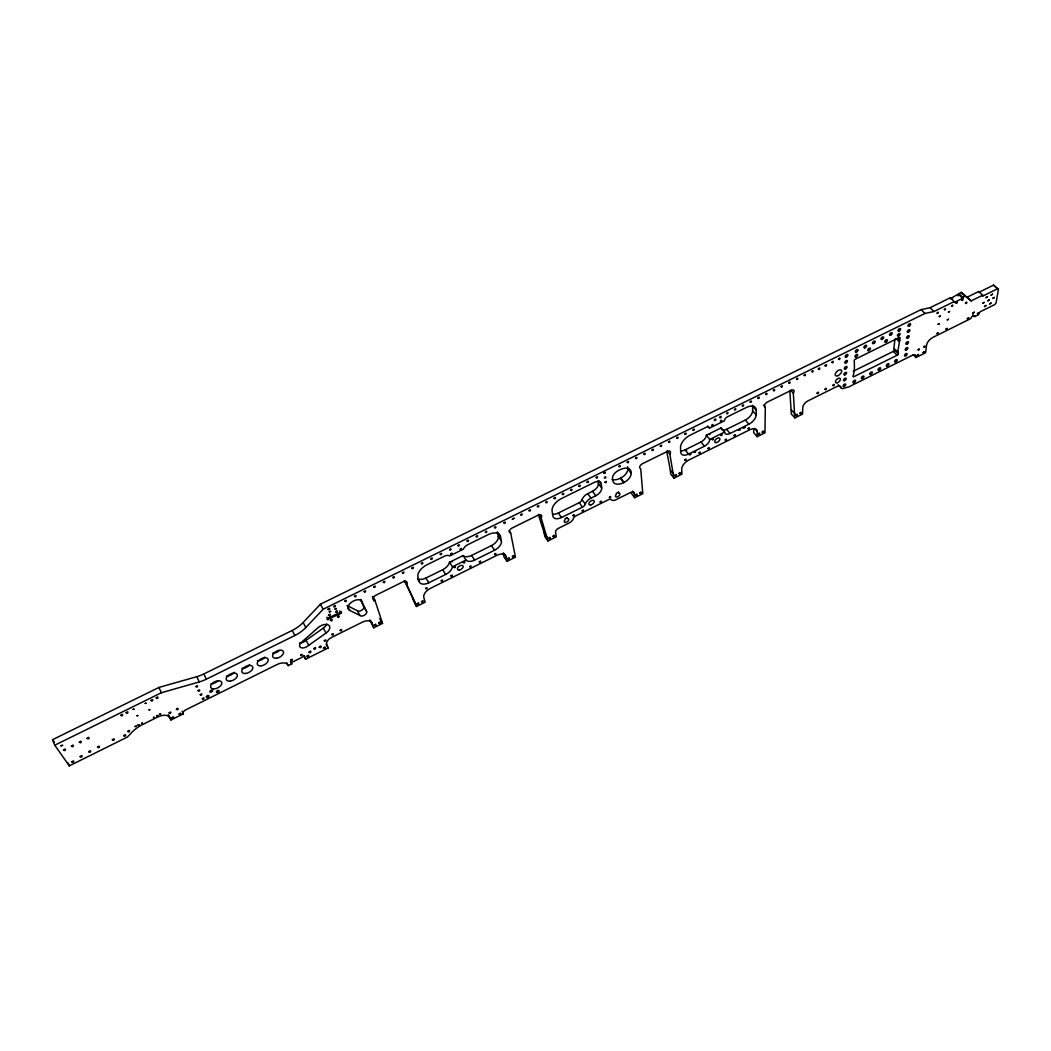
<?xml version="1.0" encoding="UTF-8"?>
<svg xmlns="http://www.w3.org/2000/svg" width="1051" height="1051" viewBox="0 0 1051 1051"><rect width="100%" height="100%" fill="white"/><g stroke="black" fill="none" stroke-linecap="round" stroke-linejoin="round"><path stroke-width="1.5" d="M680.496 450.945A8.776 4.861 -38.9 0 0 685.094 449.854L701.004 441.972A6.424 3.534 -39.2 0 0 706.311 435.206L721.104 427.902A6.398 3.495 -39.8 0 0 726.583 429.334L745.317 420.058A8.723 4.743 -40.3 0 0 752.634 410.823L752.647 406.106A11.679 6.372 -40.3 0 0 752.595 405.331M753.698 428.742L753.672 432.578L757.18 436.69L764.957 432.802L765.312 407.144A3.652 1.971 -40.8 0 1 765.338 403.781L765.798 403.256A3.652 1.971 -40.8 0 1 767.506 402.007L790.891 390.473A3.665 1.957 -41.3 0 1 792.625 389.908L793.098 389.934A3.665 1.957 -41.3 0 1 793.321 393.166L794.845 417.917L802.53 414.081L802.819 407.302A6.096 3.192 -41.2 0 1 808.035 400.825L836.793 386.558A5.36 2.785 -41.8 0 1 840.958 387.674A4.296 2.22 -42 0 0 843.309 388.423L848.788 386.913L912.229 355.343A5.321 2.654 -43 0 1 916.065 356.749L915.96 357.55L925.603 352.742L926.601 344.978A7.121 3.547 -43.5 0 1 932.933 337.384L970.848 318.558A2.496 1.222 -44.2 0 1 973.081 315.891A2.496 1.222 -44.2 0 1 974.776 316.614L978.415 314.801L979.926 311.911L994.758 304.554L996.046 303.03L998.45 289.261L993.523 285.123L978.56 292.493L978.717 291.495L982.672 295.226L982.501 296.211L997.491 288.815L998.45 289.261M721.104 427.902L724.612 432.079A6.424 3.495 -39.8 0 0 730.077 433.498L748.851 424.197A8.75 4.729 -40.3 0 0 756.195 414.961L756.221 410.232L752.647 406.106M757.18 436.69L757.219 431.567L754.579 428.493M789.827 390.709L791.285 413.884L794.845 417.917M897.659 352.492L900.076 338.041A1.445 0.749 -43.4 0 0 899.012 337.647L855.461 359.127A1.458 0.762 -42.6 0 0 854.2 360.69C854.489 365.538 854.831 371.029 852.978 376.245A1.432 0.736 -42.2 0 0 854.082 376.6L897.094 355.251A1.432 0.723 -43 0 0 898.342 353.727L898.382 352.479L893.902 348.63L894.913 339.118M853.254 371.239L893.324 351.389A1.432 0.736 -43.1 0 0 894.585 349.865L893.902 348.63M686.658 450.34L685.909 450.38M690.323 454.452C692.727 452.679 687.722 456.226 690.073 454.413M182.151 711.199L183.36 713.813L170.971 719.974L169.461 717.334A9.853 5.452 -24.7 0 0 157.886 716.953L142.831 724.415A24.58 13.479 -24.5 0 0 131.979 732.219L127.381 737.053L69.3 765.877L54.744 745.212L52.55 739.681L158.924 687.446L196.773 676.686A24.804 14.32 -25.5 0 0 203.828 673.967L292.191 630.455A24.134 14.11 -28 0 0 303.108 622.534L320.384 604.233L921.07 309.625L930.043 307.707L950.275 297.775L950.13 298.773L961.31 292.362L971.177 300.888L982.672 295.226M950.275 297.775L954.203 301.558L954.058 302.557L962.69 298.313L962.847 297.302L958.906 293.544M462.939 555.401L466.118 560.249A9.104 5.216 -33.1 0 0 474.618 560.091L494.548 550.225A9.078 5.189 -33.7 0 0 501.393 540.976L500.473 536.522L497.359 531.911L498.292 536.365A9.052 5.202 -33.7 0 1 491.474 545.6L471.584 555.44A9.091 5.229 -33.1 0 1 463.097 555.572L449.46 562.298A9.144 5.268 -32.3 0 1 442.721 569.721L425.891 578.037A9.183 5.294 -31.8 0 1 417.47 578.549M449.5 562.035L452.469 567.001A9.17 5.255 -32.3 0 1 445.703 574.424L428.847 582.779A9.196 5.281 -31.8 0 1 419.218 581.623L417.746 579.246M899.814 340.34L897.935 338.304M552.59 514.162A8.934 5.084 -35.5 0 0 558.331 513.019L579.232 502.68A3.705 2.089 -36.1 0 0 582.07 499.659L582.136 499.409A7.383 4.165 -36.3 0 1 587.706 493.681L592.528 491.303A7.423 4.217 -36.5 0 0 598.4 483.565L598.072 480.819M601.211 483.854A7.475 4.23 -36.6 0 0 594.17 482.435L561.457 498.555A11.981 6.818 -35.7 0 0 552.077 511.036L552.879 516.002A8.96 5.071 -35.5 0 0 561.536 517.512L582.464 507.134A3.705 2.089 -36.1 0 0 585.315 504.099L585.381 503.849A7.396 4.151 -36.3 0 1 590.977 498.121L595.799 495.73A7.449 4.204 -36.5 0 0 601.697 487.992L601.211 483.854L598.742 480.543M951.996 299.075L952.679 298.248M54.744 745.212L161.368 692.754L199.283 681.915A24.869 14.294 -25.6 0 0 206.351 679.182L294.897 635.487A24.199 14.07 -28 0 0 305.841 627.539L323.169 609.212L924.959 313.461L933.945 311.53L954.203 301.558M958 295.817L959.064 295.186M299.509 642.949A5.899 3.376 -28.3 0 0 306.064 640.295L323.301 628.104A7.843 4.519 -28.8 0 0 326.795 624.044M308.771 645.288L326.046 633.057A7.869 4.506 -28.9 0 0 328.516 625.043A7.869 4.506 -28.9 0 0 317.704 627.959L301.269 642.489A5.912 3.363 -28.4 0 0 301.085 647.718A5.912 3.363 -28.4 0 0 308.771 645.288L306.064 640.295M709.215 434.602L709.99 434.378M898.881 341.404L896.03 338.501M341.207 613.298L341.496 611.735L327.702 618.277L327.137 619.67L341.207 613.298L339.801 610.828M286.739 662.734L288.237 665.651L291.744 663.904L291.219 662.682L304.396 656.126L305.657 659.187L328.162 647.981L326.73 644.276A6.989 3.941 -29.1 0 1 331.551 637.445L362.161 622.245A9.223 5.216 -29.9 0 1 372.133 623.164L373.709 627.815L382.538 623.401L374.839 600.055A3.889 2.247 -30.4 0 1 373.788 597.007L374.235 596.469A3.889 2.247 -30.4 0 1 376.048 595.142L402.651 582.018A3.889 2.233 -31.2 0 1 404.714 581.308L405.344 581.282A3.889 2.233 -31.2 0 1 406.658 584.198L416.446 606.506L425.169 602.157L423.816 597.454A9.078 5.137 -31.8 0 1 430.463 588.337L497.018 555.283A8.947 5.045 -33.6 0 1 505.991 556.557L506.989 561.379L515.45 557.161L510.668 532.949A3.784 2.168 -34.3 0 1 509.998 529.783L510.458 529.257A3.784 2.168 -34.3 0 1 512.231 527.957L537.692 515.397A3.77 2.155 -35 0 1 539.636 514.74L540.214 514.727A3.77 2.155 -35 0 1 541.134 517.762L547.926 540.976L556.281 536.811L555.532 532.148A3.692 2.063 -35.2 0 1 558.409 528.351L569.235 522.964A5.912 3.324 -35.6 0 0 573.504 518.235A3.678 2.063 -35.8 0 1 576.119 515.765L608.279 499.79A3.665 2.036 -36.6 0 1 610.959 499.435A5.872 3.258 -36.8 0 0 615.886 499.777L630.429 492.538A4.191 2.312 -37.1 0 1 634.292 493.313L634.699 497.727L642.818 493.681L640.703 468.707A3.705 2.076 -37.8 0 1 640.401 465.435L640.86 464.91A3.705 2.076 -37.8 0 1 642.608 463.636L666.991 451.602A3.705 2.063 -38.4 0 1 668.817 451.01L669.342 451.024A3.705 2.063 -38.4 0 1 669.842 454.19L673.954 478.166L681.968 474.172L681.705 469.14A8.684 4.729 -38.6 0 1 688.852 460.01L749.994 429.662A8.631 4.611 -40 0 1 757.219 431.567M452.508 566.739L465.961 560.078M756.221 410.232A11.719 6.359 -40.3 0 0 746.394 407.473L727.607 416.721A3.823 2.102 -40 0 0 724.415 420.794L709.451 428.164A3.836 2.115 -39.5 0 0 706.127 427.297L690.218 435.14A11.784 6.503 -39 0 0 680.523 447.621L680.759 452.272A8.802 4.848 -38.8 0 0 688.523 454.098L704.459 446.202A6.437 3.521 -39.2 0 0 709.78 439.423L724.612 432.079M631.086 472.03A11.876 6.674 -37.2 0 0 620.09 469.679L618.474 470.467A7.449 4.191 -37.2 0 0 612.51 478.284L612.733 480.36A11.889 6.687 -37.3 0 0 623.742 482.619L624.058 482.462A8.894 4.992 -37.3 0 0 631.191 473.186L628.564 468.759M612.024 479.387A11.85 6.7 -37.3 0 0 620.418 478.244L620.734 478.087A8.881 5.005 -37.3 0 0 627.841 468.812L627.723 467.669A11.85 6.7 -37.2 0 0 627.552 466.736M962.847 297.302L965.252 296.119L971.177 300.888M967.248 297.144L978.717 291.495M451.707 561.786L452.534 561.694M695.184 452.127C697.47 450.275 692.373 453.69 694.882 452.035M347.684 606.742L349.799 610.421L360.046 615.531A3.889 2.22 -30 0 0 364.382 615.203A3.889 2.22 -30 0 0 366.668 611.603L360.677 599.372M346.975 605.507L357.235 610.644A3.876 2.22 -29.9 0 0 361.557 610.329A3.876 2.22 -29.9 0 0 363.843 606.742L360.572 599.727M993.523 285.123L997.491 288.815M961.31 292.362L965.252 296.119M958.748 294.543L962.69 298.313M972.832 314.748L974.776 316.614M930.043 307.707L933.945 311.53M921.07 309.625L924.959 313.461M914.186 354.831L916.065 356.749M913.148 354.686L915.96 357.55M894.585 349.865L898.342 353.727M893.324 351.389L897.094 355.251M838.212 384.705L840.958 387.674M790.602 390.118L793.321 393.166M791.416 409.969L794.99 414.002M763.525 405.082L765.312 407.144M752.634 410.823L756.195 414.961M745.317 420.058L748.851 424.197M726.583 429.334L730.077 433.498M707.704 426.049L709.451 428.164M706.311 435.206L709.78 439.423M701.004 441.972L704.459 446.202M685.094 449.854L688.523 454.098M667.28 450.971L669.842 454.19M666.728 451.457L670.354 470.099L673.73 474.356M673.954 478.166L670.591 473.909L670.354 470.099M627.841 468.812L631.191 473.186M632.649 491.145L634.292 493.313M620.734 478.087L624.058 482.462M620.418 478.244L623.742 482.619M631.415 493.392L634.699 497.727M598.4 483.565L601.697 487.992M592.528 491.303L595.799 495.73M587.706 493.681L590.977 498.121M582.07 499.659L585.315 504.099M579.232 502.68L582.464 507.134M558.331 513.019L561.536 517.512M538.743 514.359L541.134 517.762M52.55 739.681L54.376 742.269M538.427 514.727L544.168 532.778L547.308 537.284M547.926 540.976L544.799 536.483L544.168 532.778M509.104 530.65L510.668 532.949M498.292 536.365L501.393 540.976M503.692 553.128L505.991 556.557M506.989 561.379L503.928 556.807L503.179 553.181M491.474 545.6L494.548 550.225M471.584 555.44L474.618 560.091M442.721 569.721L445.703 574.424M425.891 578.037L428.847 582.779M404.464 580.599L406.658 584.198M404.399 580.835L415.395 602.946M416.446 606.506L412.504 598.19M372.698 596.416L374.839 600.055M379.726 618.592L382.538 623.401M363.843 606.742L366.668 611.603M370.727 620.747L372.133 623.164M373.709 627.815L369.847 619.88M357.235 610.644L360.046 615.531M320.384 604.233L323.169 609.212M326.848 617.213L328.227 619.696M183.36 713.813L183.255 713.616A4.059 2.26 -25.3 0 1 185.804 709.832L277.017 664.534A9.84 5.518 -27.7 0 1 288.053 665.244L288.237 665.651M323.301 628.104L326.046 633.057M326.125 644.276L328.162 647.981M303.108 622.534L305.841 627.539M292.191 630.455L294.897 635.487M303.647 655.456L305.657 659.187M290.418 661.394L291.744 663.904M203.828 673.967L206.351 679.182M196.773 676.686L199.283 681.915M158.924 687.446L161.368 692.754M169.172 716.033L170.971 719.974M168.252 714.706L169.461 717.334M68.21 763.144L69.3 765.877M372.461 596.653L373.92 601.041M419.218 581.623L417.97 577.262A12.31 7.094 -31.9 0 1 426.969 564.794L444.363 556.229A5.767 3.324 -32.4 0 1 449.618 555.953L463.478 549.134A5.741 3.311 -33.1 0 1 467.682 544.733L488.216 534.617A12.152 6.976 -33.6 0 1 500.473 536.522M217.741 680.982A6.07 3.442 -26 0 1 210.949 683.741M234.123 672.272A6.043 3.429 -26.4 0 1 226.477 676.056M249.547 664.652A6.004 3.416 -26.8 0 1 241.94 668.41M264.891 657.059A5.978 3.416 -27.2 0 1 257.337 660.803M279.29 650.543A5.951 3.403 -27.6 0 1 272.643 653.223M349.799 610.421A7.843 4.532 -29.8 0 1 351.822 601.973A7.843 4.532 -29.8 0 1 362.109 601.816M513.952 555.9C512.52 559.185 511.101 554.797 513.952 555.9M514.031 518.222L512.349 519.207L514.031 518.222M967.288 318.768L968.694 317.77L967.288 318.768M520.692 514.78C522.557 516.461 522.623 511.89 520.692 514.78M972.858 313.106L974.316 312.226L972.858 313.106M319.228 647.18C321.698 649.347 321.882 643.659 319.228 647.18M529.06 510.655C530.9 512.349 530.939 507.804 529.06 510.655M982.724 303.358L984.156 302.36L982.724 303.358M537.403 506.556C539.229 508.25 539.294 503.705 537.403 506.556M984.537 306.511L985.943 305.513L984.537 306.511M986.009 297.669L987.48 296.789L986.009 297.669M987.795 300.849L989.214 299.85L987.795 300.849M989.582 304.002L991.001 303.016L989.582 304.002M545.732 502.457C547.545 504.152 547.689 499.567 545.732 502.457M991.093 295.16L992.512 294.162L991.093 295.16M992.867 298.339L994.325 297.472L992.867 298.339M548.753 538.388C550.79 540.201 550.934 535.182 548.753 538.388M552.944 536.299C554.967 538.125 555.112 533.107 552.944 536.299M554.035 498.371C555.834 500.079 555.992 495.481 554.035 498.371M562.324 494.298C564.098 496.006 564.282 491.421 562.324 494.298M570.575 490.239C572.335 491.947 572.532 487.349 570.575 490.239M572.861 515.555C574.595 517.171 574.779 512.757 572.861 515.555M578.812 486.179C580.559 487.9 580.783 483.302 578.812 486.179M582.201 510.917C583.909 512.546 584.12 508.119 582.201 510.917M587.036 482.146C588.757 483.867 588.994 479.269 587.036 482.146M596.18 477.64C597.874 479.374 598.137 474.776 596.18 477.64M600.134 502.023C601.816 503.652 602.013 499.278 600.134 502.023M603.905 473.055C605.599 474.789 605.875 470.178 603.905 473.055M604.43 477.706C606.125 479.427 606.401 474.855 604.43 477.706M604.969 482.33C606.637 484.038 606.913 479.492 604.969 482.33M609.383 497.438C611.038 499.08 611.301 494.64 609.383 497.438M618.908 466.46C620.563 468.194 620.826 463.622 618.908 466.46M60.971 745.737L62.587 745.343L60.971 745.737M63.533 750.046C65.885 752.319 66.463 746.827 63.533 750.046M308.981 652.237C311.28 654.523 311.792 648.756 308.981 652.237M627.237 462.361C628.879 464.108 629.221 459.497 627.237 462.361M71.415 746.144C73.767 748.43 74.345 742.939 71.415 746.144M71.823 761.909C74.148 764.13 74.713 758.743 71.823 761.909M635.54 458.289C637.156 460.023 637.523 455.411 635.54 458.289M79.298 742.256C81.61 744.542 82.228 739.05 79.298 742.256M80.139 756.602C82.438 758.822 83.029 753.436 80.139 756.602M635.645 495.113C637.471 496.978 637.852 491.934 635.645 495.113M639.704 493.09C641.53 494.955 641.925 489.911 639.704 493.09M87.154 738.38C89.453 740.679 90.084 735.174 87.154 738.38M643.816 454.216C645.419 455.963 645.8 451.352 643.816 454.216M88.744 751.741C91.017 753.974 91.634 748.575 88.744 751.741M652.067 450.156C653.656 451.904 654.064 447.292 652.067 450.156M97.507 747.156C99.766 749.402 100.397 744.003 97.507 747.156M660.304 446.097C661.88 447.857 662.301 443.233 660.304 446.097M668.515 442.064C670.065 443.824 670.512 439.2 668.515 442.064M112.365 739.799C114.585 742.045 115.255 736.646 112.365 739.799M120.839 715.35C122.901 717.531 123.584 712.355 120.839 715.35M676.699 438.031C678.237 439.804 678.696 435.18 676.699 438.031M126.133 712.736C128.183 714.93 128.879 709.753 126.133 712.736M123.703 735.674C125.884 737.92 126.58 732.534 123.703 735.674M674.939 475.538C676.686 477.43 677.172 472.372 674.939 475.538M127.683 731.43C129.864 733.703 130.574 728.277 127.683 731.43M678.959 473.541C680.693 475.433 681.193 470.362 678.959 473.541M684.871 434.024C686.395 435.784 686.815 431.212 684.871 434.024M133.175 709.346L133.963 709.162L133.175 709.346M684.818 459.996C686.316 461.678 686.776 457.211 684.818 459.996M134.988 726.53L136.38 726.188L134.988 726.53M137.037 715.757L137.812 715.573L137.037 715.757M137.97 725.059L139.363 724.717L137.97 725.059M693.003 430.017C694.514 431.79 695.013 427.153 693.003 430.017M141.622 723.351L142.384 723.167L141.622 723.351M145.222 703.421L146.01 703.237L145.222 703.421M149.006 709.845L149.781 709.661L149.006 709.845M699.06 452.928C700.544 454.61 700.978 450.196 699.06 452.928M150.989 700.505C152.973 702.699 153.735 697.522 150.989 700.505M153.485 717.465L154.247 717.281L153.512 717.399M156.231 697.917C158.215 700.124 158.977 694.934 156.231 697.917M156.507 715.862L157.886 715.534L156.507 715.862M708.006 448.488C709.464 450.183 709.977 445.716 708.006 448.488M711.75 425.432C713.209 427.192 713.747 422.594 711.75 425.432M159.463 714.404L160.842 714.076L159.529 714.273M714.338 420.032C716.02 422.082 716.664 416.748 714.338 420.032M712.131 439.515C713.59 441.21 714.089 436.769 712.131 439.515M719.659 417.418C721.328 419.467 721.919 414.173 719.659 417.418M720.487 421.123C721.932 422.883 722.471 418.337 720.487 421.123M169.106 712.933C171.024 715.061 171.786 710.016 169.106 712.933M720.776 435.232C722.208 436.953 722.76 432.434 720.776 435.232M171.812 717.688C173.73 719.804 174.479 714.785 171.812 717.688M726.648 413.477C728.08 415.263 728.658 410.626 726.648 413.477M725.203 439.949C726.622 441.643 727.121 437.229 725.203 439.949M176.437 709.294C178.355 711.422 179.13 706.377 176.437 709.294M179.117 714.063C181.008 716.178 181.784 711.159 179.117 714.063M734.491 409.614C735.91 411.401 736.515 406.763 734.491 409.614M734.071 435.548C735.464 437.255 736.042 432.789 734.071 435.548M738.525 430.398L739.352 429.99L738.525 430.398M742.334 405.752C743.727 407.538 744.331 402.953 742.334 405.752M739.589 429.872L740.416 429.452L739.589 429.872M195.946 686.566C197.68 688.602 198.468 683.833 195.946 686.566M198.1 690.652C199.835 692.675 200.623 687.932 198.1 690.652M743.254 428.046L744.082 427.639L743.254 428.046M744.318 427.521L745.106 427.061L744.318 427.521M200.255 694.711C201.976 696.721 202.751 692.005 200.255 694.711M750.138 401.916C751.518 403.715 752.174 399.065 750.138 401.916M202.383 698.744C204.091 700.728 204.879 696.038 202.383 698.744M323.419 648.086C325.455 650.516 326.388 644.67 323.419 648.086M748.076 428.598C749.455 430.306 750.059 425.839 748.076 428.598M965.475 303.187C966.999 304.987 967.551 299.942 965.475 303.187M757.929 398.079C759.295 399.879 759.965 395.242 757.929 398.079M758.27 434.037C759.82 435.968 760.543 430.884 758.27 434.037M765.706 394.256C767.059 396.056 767.742 391.419 765.706 394.256M762.172 432.092C763.709 434.037 764.445 428.939 762.172 432.092M773.391 390.473C774.732 392.273 775.402 387.688 773.391 390.473M781.116 386.676C782.443 388.476 783.14 383.891 781.116 386.676M788.828 382.879C790.142 384.679 790.851 380.094 788.828 382.879M796.513 379.096C797.801 380.909 798.576 376.297 796.513 379.096M795.988 415.25C797.446 417.208 798.274 412.11 795.988 415.25M804.186 375.325C805.46 377.151 806.235 372.501 804.186 375.325M799.837 413.332C801.282 415.29 802.123 410.192 799.837 413.332M811.832 371.568C813.093 373.381 813.855 368.783 811.832 371.568M818.348 369.006C819.78 371.108 820.713 365.748 818.348 369.006M817.074 393.192C818.493 395.202 819.399 390.013 817.074 393.192M825.114 365.682C826.52 367.784 827.479 362.411 825.114 365.682M824.943 389.29C826.336 391.314 827.255 386.111 824.943 389.29M831.801 362.385C833.193 364.5 834.179 359.127 831.801 362.385M290.851 660.067C292.349 662.091 293.321 657.414 290.851 660.067M832.773 385.402C834.152 387.425 835.098 382.222 832.773 385.402M838.527 359.074C839.907 361.189 840.905 355.816 838.527 359.074M300.678 655.18C302.176 657.19 303.135 652.579 300.678 655.18M313.75 648.612C315.589 651.186 316.89 645.248 313.75 648.612M324.339 640.676C325.797 642.713 326.782 638.075 324.339 640.676M328.017 609.278C329.672 611.774 330.947 606.151 328.017 609.278M328.543 615.19C330.198 617.646 331.472 612.063 328.543 615.19M329.344 611.853L330.737 611.419L329.344 611.853M330.487 620.34C332.129 622.77 333.39 617.239 330.487 620.34M333.706 606.48C335.348 608.976 336.635 603.353 333.706 606.48M335.006 609.054L336.412 608.621L335.006 609.054M335.624 611.695C337.266 614.165 338.54 608.582 335.624 611.695M331.827 634.515C333.246 636.578 334.31 631.861 331.827 634.515M337.529 616.858C339.158 619.302 340.432 613.758 337.529 616.858M977.443 313.618C978.547 315.274 979.361 310.899 977.443 313.618M344.846 601.106C346.252 603.261 347.355 598.439 344.846 601.106M340.182 630.377C341.575 632.439 342.665 627.723 340.182 630.377M354.515 596.351C355.895 598.518 357.064 593.644 354.515 596.351M364.158 591.608C365.512 593.789 366.694 588.902 364.158 591.608M373.762 586.878C375.102 589.059 376.311 584.185 373.762 586.878M383.339 582.175C384.653 584.356 385.888 579.469 383.339 582.175M374.327 625.082C375.851 627.434 377.178 622.061 374.327 625.082M378.767 622.875C380.265 625.227 381.605 619.867 378.767 622.875M392.89 577.472C394.178 579.666 395.439 574.779 392.89 577.472M918.14 349.668C919.165 351.428 920.15 347.001 918.14 349.668M917.431 355.343C918.443 357.077 919.402 352.716 917.431 355.343M402.415 572.795C403.676 574.989 404.963 570.102 402.415 572.795M923.829 346.83C924.841 348.604 925.878 344.124 923.829 346.83M923.106 352.519L924.538 351.809L923.106 352.519M937.124 313.053C938.109 314.906 939.226 310.295 937.124 313.053M411.9 568.118C413.148 570.325 414.449 565.438 411.9 568.118M567.33 517.604L567.435 518.629A2.588 1.458 -35.5 0 1 568.394 520.665A2.588 1.458 -35.5 0 1 564.926 522.386A2.588 1.458 -35.5 0 1 565.175 519.746L564.991 518.76L567.33 517.604M939.226 316.627L940.29 315.983L939.226 316.627M938.162 324.378L939.239 323.734L938.162 324.378M936.914 333.587L937.978 332.944L936.914 333.587M944.35 309.493C945.335 311.346 946.399 306.8 944.35 309.493M421.372 563.467C422.594 565.674 423.908 560.787 421.372 563.467M948.422 312.081L949.539 311.543L948.422 312.081M947.332 319.846L948.436 319.307L947.332 319.846M951.562 305.946C952.521 307.825 953.664 303.148 951.562 305.946M946.018 329.068L947.069 328.438L946.018 329.068M417.142 603.76C418.548 606.138 419.98 600.765 417.142 603.76M955.911 302.859C957.014 305.026 958.354 299.627 955.911 302.859M430.805 558.83C432 561.037 433.354 556.15 430.805 558.83M421.517 601.579C422.909 603.97 424.354 598.584 421.517 601.579M425.694 588.429C426.916 590.517 428.151 585.854 425.694 588.429M961.665 300.021C962.755 302.202 964.095 296.802 961.665 300.021M440.211 554.205C441.394 556.413 442.747 551.525 440.211 554.205M306.892 656.231C308.521 658.911 310.176 652.947 306.892 656.231M449.578 549.594C450.748 551.814 452.127 546.914 449.578 549.594M441.223 580.73C442.392 582.845 443.706 578.116 441.223 580.73M450.682 553.89C451.838 556.084 453.217 551.223 450.682 553.89M457.868 545.522C459.011 547.742 460.417 542.841 457.868 545.522M450.958 575.895C452.101 578.011 453.441 573.281 450.958 575.895M454.032 567.146C455.175 569.287 456.476 564.558 454.032 567.146M460.207 549.2C461.35 551.381 462.716 546.586 460.207 549.2M618.566 492.183L618.632 493.221A2.562 1.432 -36.9 0 1 619.473 495.297A2.562 1.432 -36.9 0 1 616.07 496.978A2.562 1.432 -36.9 0 1 616.411 494.325L616.267 493.326L618.566 492.183M467.064 540.989C468.181 543.222 469.613 538.322 467.064 540.989M463.452 562.482C464.568 564.623 465.948 559.855 463.452 562.482M476.234 536.483C477.338 538.716 478.783 533.816 476.234 536.483M469.679 566.607C470.795 568.736 472.175 564.006 469.679 566.607M485.378 531.977C486.468 534.21 487.874 529.362 485.378 531.977M479.335 561.812C480.425 563.94 481.831 559.211 479.335 561.812M494.509 527.497C495.56 529.73 497.057 524.843 494.509 527.497M503.928 522.859C504.966 525.106 506.477 520.206 503.928 522.859M494.587 554.245C495.638 556.386 497.07 551.657 494.587 554.245M507.817 558.606C508.999 561.024 510.668 555.637 507.817 558.606M837.923 375.667A3.994 2.089 -42.2 0 0 841.496 370.333A3.994 2.089 -42.2 0 0 835.9 372.632A3.994 2.089 -42.2 0 0 837.923 375.667M837.135 382.774A3.061 1.603 -42 0 0 840.38 378.794A3.061 1.603 -42 0 0 836.254 379.963A3.061 1.603 -42 0 0 837.135 382.774M907.749 338.12A1.668 0.841 -43.5 0 0 909.102 335.86A1.668 0.841 -43.5 0 0 906.79 337.003A1.668 0.841 -43.5 0 0 907.749 338.12M591.069 504.822A3.14 1.76 -36.3 0 0 594.117 500.828A3.14 1.76 -36.3 0 0 589.44 502.233A3.14 1.76 -36.3 0 0 591.069 504.822M716.664 442.524A3.087 1.682 -39.4 0 0 719.83 438.53A3.087 1.682 -39.4 0 0 715.429 439.817A3.087 1.682 -39.4 0 0 716.664 442.524M846.108 357.051A1.682 0.893 -42.6 0 0 847.894 354.844A1.682 0.893 -42.6 0 0 845.621 355.474A1.682 0.893 -42.6 0 0 846.108 357.051M856.25 352.059A1.682 0.88 -42.8 0 0 858.05 349.852A1.682 0.88 -42.8 0 0 855.79 350.469A1.682 0.88 -42.8 0 0 856.25 352.059M864.815 347.842A1.682 0.88 -42.9 0 0 866.615 345.634A1.682 0.88 -42.9 0 0 864.369 346.252A1.682 0.88 -42.9 0 0 864.815 347.842M873.709 343.493A1.682 0.88 -43.1 0 0 875.049 341.22A1.682 0.88 -43.1 0 0 872.685 342.376A1.682 0.88 -43.1 0 0 873.709 343.493M882.236 339.302A1.682 0.867 -43.2 0 0 883.576 337.029A1.682 0.867 -43.2 0 0 881.224 338.186A1.682 0.867 -43.2 0 0 882.236 339.302M899.183 330.96A1.682 0.867 -43.5 0 0 900.549 328.674A1.682 0.867 -43.5 0 0 898.198 329.83A1.682 0.867 -43.5 0 0 899.183 330.96M890.722 335.124A1.682 0.867 -43.4 0 0 892.076 332.852A1.682 0.867 -43.4 0 0 889.724 333.995A1.682 0.867 -43.4 0 0 890.722 335.124M909.154 326.06A1.682 0.854 -43.7 0 0 910.508 323.774A1.682 0.854 -43.7 0 0 908.182 324.917A1.682 0.854 -43.7 0 0 909.154 326.06M908.445 332.116A1.668 0.854 -43.6 0 0 909.811 329.843A1.668 0.854 -43.6 0 0 907.486 330.986A1.668 0.854 -43.6 0 0 908.445 332.116M885.993 342.127A1.682 0.867 -43.2 0 0 887.333 339.854A1.682 0.867 -43.2 0 0 884.981 341.01A1.682 0.867 -43.2 0 0 885.993 342.127M898.658 335.873A1.682 0.854 -43.4 0 0 899.998 333.614A1.682 0.854 -43.4 0 0 897.672 334.757A1.682 0.854 -43.4 0 0 898.658 335.873M868.665 350.627A1.682 0.867 -42.9 0 0 870.451 348.433A1.682 0.867 -42.9 0 0 868.218 349.05A1.682 0.867 -42.9 0 0 868.665 350.627M845.674 363.042A1.682 0.88 -42.5 0 0 847.448 360.848A1.682 0.88 -42.5 0 0 845.201 361.478A1.682 0.88 -42.5 0 0 845.674 363.042M855.869 356.933A1.682 0.88 -42.7 0 0 857.655 354.739A1.682 0.88 -42.7 0 0 855.409 355.369A1.682 0.88 -42.7 0 0 855.869 356.933M845.24 368.98A1.668 0.867 -42.3 0 0 847.014 366.799A1.668 0.867 -42.3 0 0 844.768 367.43A1.668 0.867 -42.3 0 0 845.24 368.98M844.82 374.852A1.655 0.867 -42.2 0 0 846.58 372.698A1.655 0.867 -42.2 0 0 844.347 373.328A1.655 0.867 -42.2 0 0 844.82 374.852M844.4 380.685A1.655 0.854 -42.1 0 0 846.16 378.544A1.655 0.854 -42.1 0 0 843.927 379.175A1.655 0.854 -42.1 0 0 844.4 380.685M843.979 386.479A1.642 0.854 -42 0 0 845.727 384.338A1.642 0.854 -42 0 0 843.506 384.968A1.642 0.854 -42 0 0 843.979 386.479M853.819 382.709A1.642 0.841 -42.1 0 0 855.567 380.567A1.642 0.841 -42.1 0 0 853.373 381.198A1.642 0.841 -42.1 0 0 853.819 382.709M862.201 378.544A1.642 0.841 -42.3 0 0 863.961 376.403A1.642 0.841 -42.3 0 0 861.767 377.033A1.642 0.841 -42.3 0 0 862.201 378.544M870.556 374.379A1.642 0.841 -42.4 0 0 872.317 372.238A1.642 0.841 -42.4 0 0 870.136 372.869A1.642 0.841 -42.4 0 0 870.556 374.379M878.899 370.241A1.642 0.841 -42.6 0 0 880.659 368.1A1.642 0.841 -42.6 0 0 878.478 368.717A1.642 0.841 -42.6 0 0 878.899 370.241M887.202 366.103A1.642 0.828 -42.7 0 0 888.962 363.961A1.642 0.828 -42.7 0 0 886.794 364.579A1.642 0.828 -42.7 0 0 887.202 366.103M895.82 361.846A1.642 0.828 -42.9 0 0 897.147 359.652A1.642 0.828 -42.9 0 0 894.861 360.782A1.642 0.828 -42.9 0 0 895.82 361.846M905.712 355.816A1.642 0.828 -43.1 0 0 907.039 353.609A1.642 0.828 -43.1 0 0 904.753 354.752A1.642 0.828 -43.1 0 0 905.712 355.816M906.382 349.97A1.642 0.828 -43.2 0 0 907.722 347.75A1.642 0.828 -43.2 0 0 905.437 348.879A1.642 0.828 -43.2 0 0 906.382 349.97M907.066 344.071A1.655 0.841 -43.3 0 0 908.419 341.825A1.655 0.841 -43.3 0 0 906.107 342.968A1.655 0.841 -43.3 0 0 907.066 344.071M213.432 688.917A6.083 3.429 -26 0 0 221.866 683.032A6.083 3.429 -26 0 0 213.3 682.585A6.083 3.429 -26 0 0 213.432 688.917M230.366 681.127A6.056 3.416 -26.4 0 0 237.211 674.453A6.056 3.416 -26.4 0 0 227.778 675.793A6.056 3.416 -26.4 0 0 230.366 681.127M245.842 673.455A6.017 3.416 -26.8 0 0 252.7 666.781A6.017 3.416 -26.8 0 0 243.346 668.094A6.017 3.416 -26.8 0 0 245.842 673.455M261.252 665.822A5.991 3.403 -27.2 0 0 268.11 659.161A5.991 3.403 -27.2 0 0 258.835 660.435A5.991 3.403 -27.2 0 0 261.252 665.822M276.584 658.228A5.964 3.389 -27.7 0 0 283.442 651.567A5.964 3.389 -27.7 0 0 274.258 652.816A5.964 3.389 -27.7 0 0 276.584 658.228M210.568 692.11A1.458 0.815 -25.9 0 0 212.591 690.691A1.458 0.815 -25.9 0 0 210.528 690.599A1.458 0.815 -25.9 0 0 210.568 692.11M217.097 692.412A1.458 0.815 -26.1 0 0 219.107 691.006A1.458 0.815 -26.1 0 0 217.058 690.914A1.458 0.815 -26.1 0 0 217.097 692.412M206.968 697.444A1.458 0.815 -25.8 0 0 208.978 696.038A1.458 0.815 -25.8 0 0 206.916 695.946A1.458 0.815 -25.8 0 0 206.968 697.444M459.261 569.984A3.219 1.839 -32.7 0 0 463.149 566.266A3.219 1.839 -32.7 0 0 458.486 566.778A3.219 1.839 -32.7 0 0 459.261 569.984"/></g></svg>
